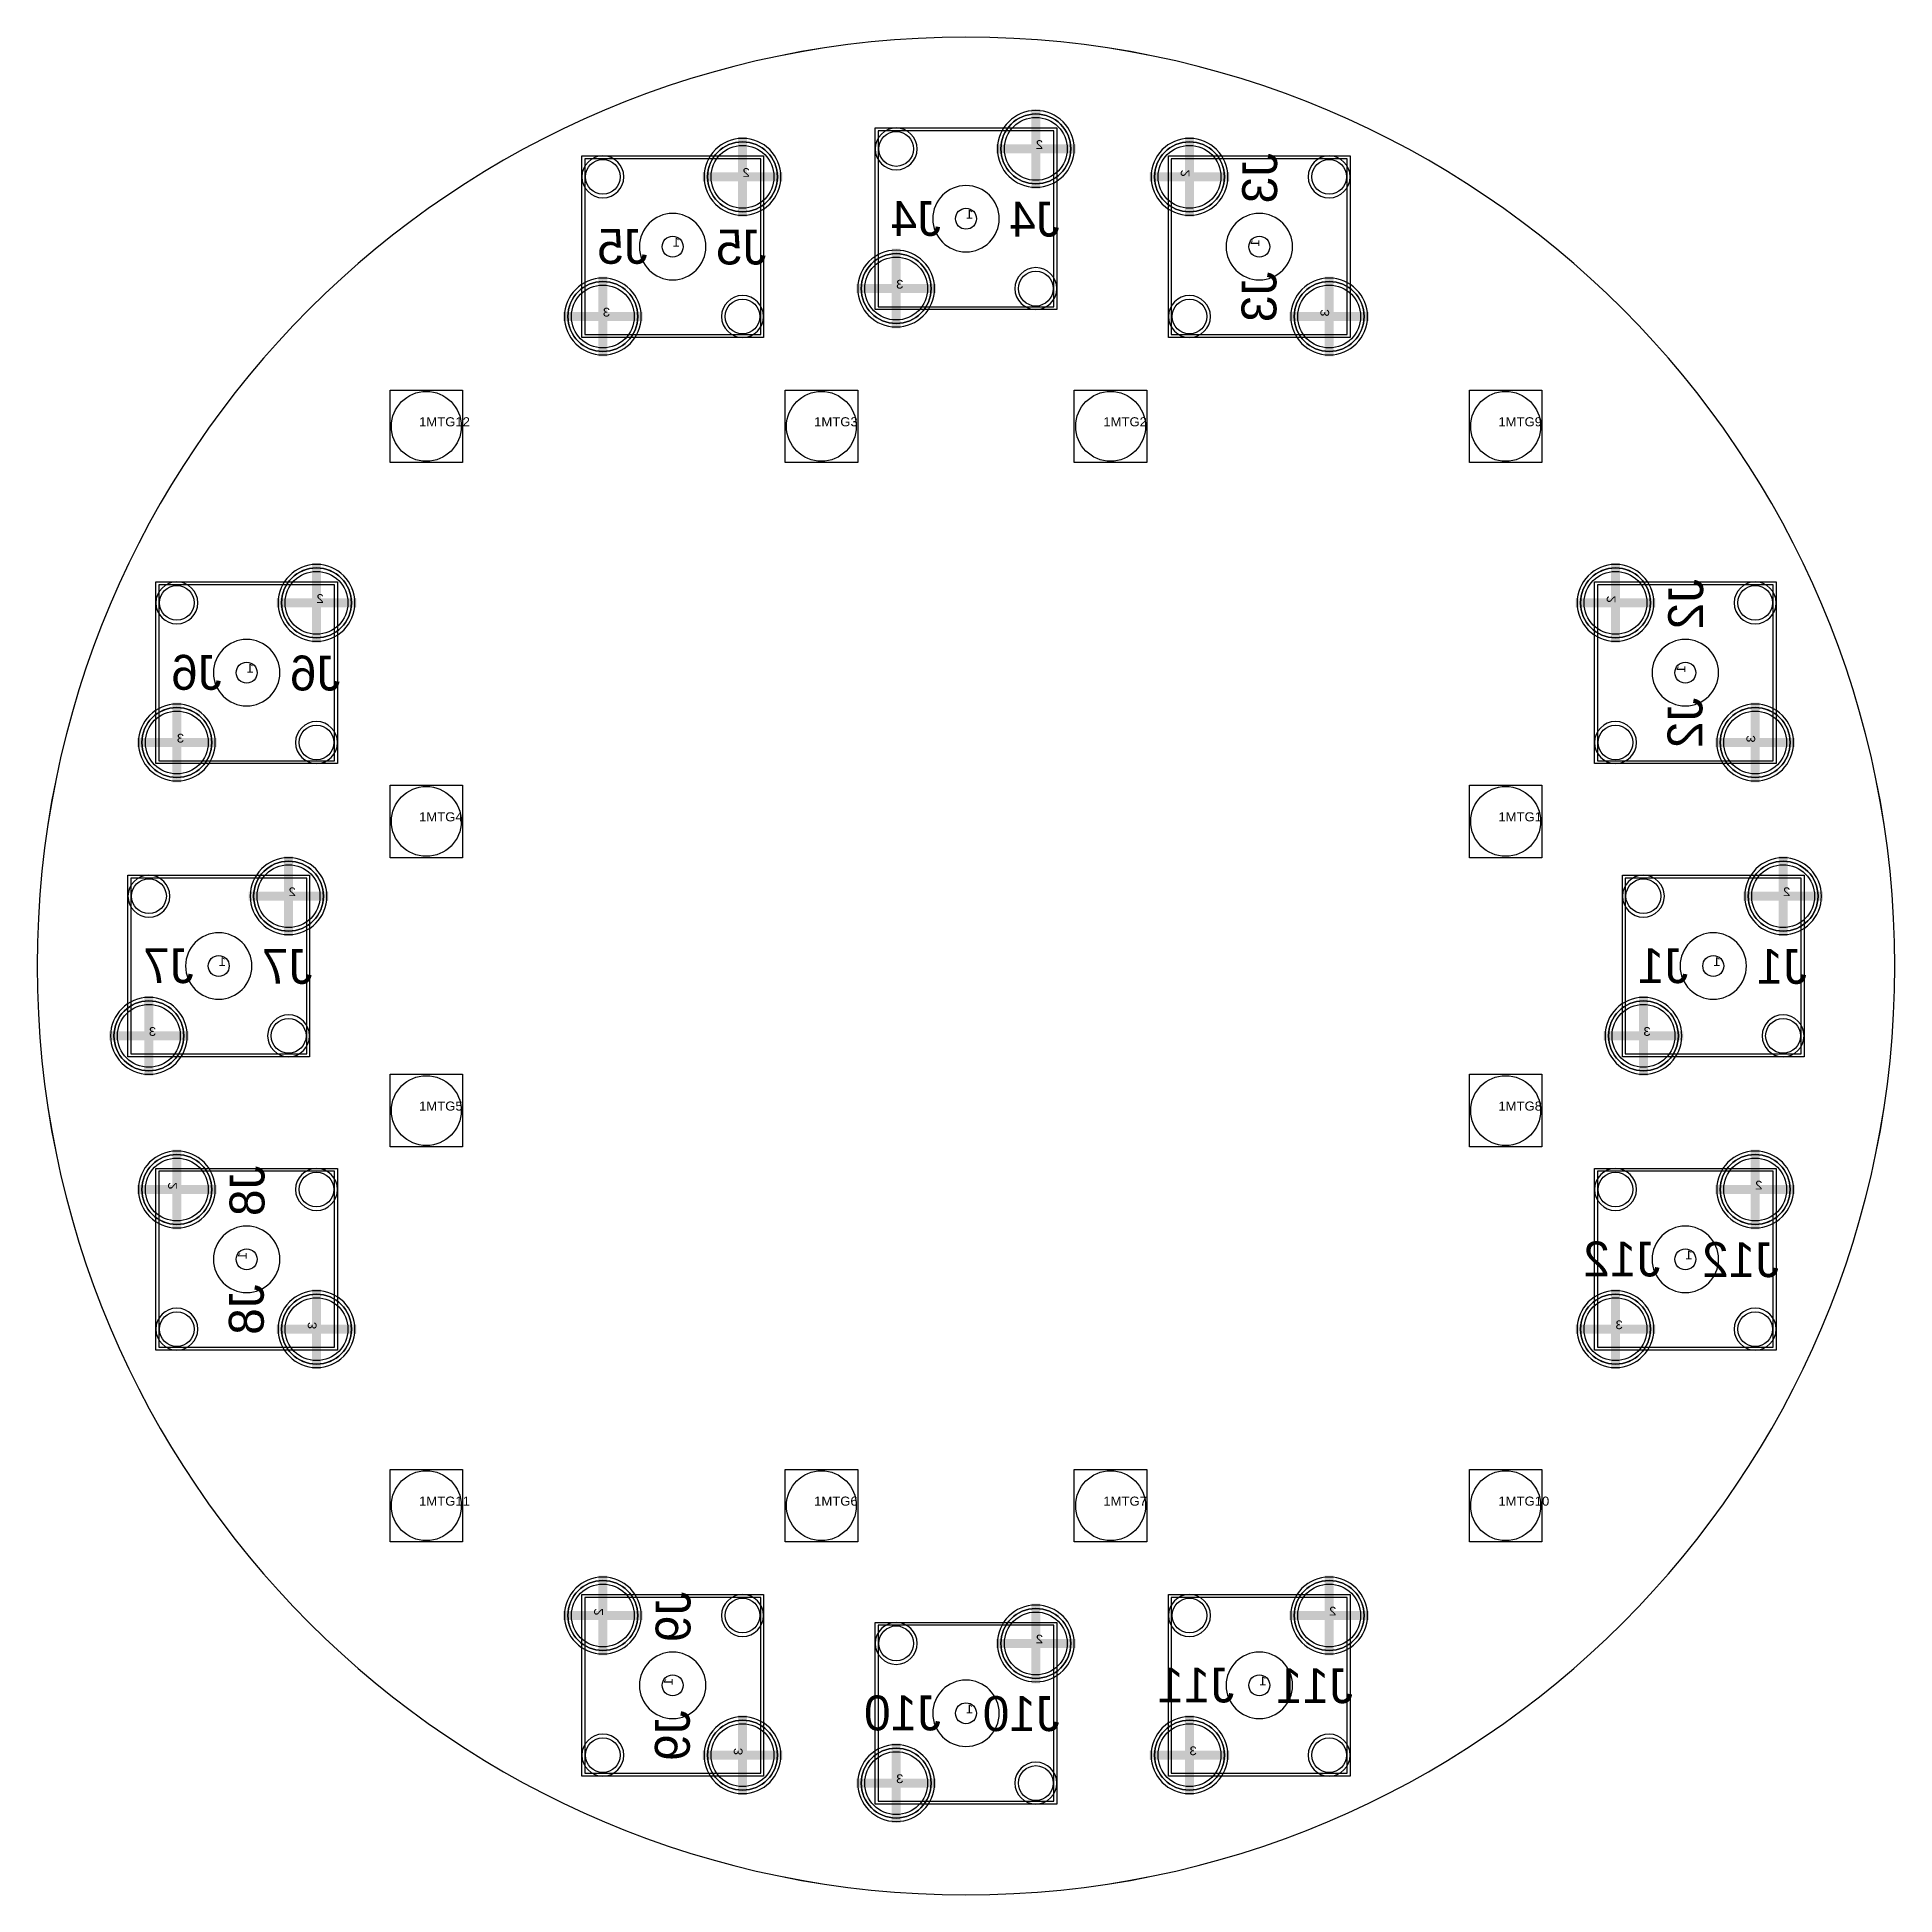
# Model space of a CAD drawing. Extents: x -1330 to 1330, y -1330 to 1330.
import ezdxf
from ezdxf.enums import TextEntityAlignment as Align

# ---------------------------------------------------------------- set-up
doc = ezdxf.new("R2010")
doc.units = 0
for name, color, linetype in [('ASSEMBLY', 21, 'CONTINUOUS'), ('BOUND', 17, 'CONTINUOUS'), ('COND', 6, 'CONTINUOUS'), ('COND2', 7, 'CONTINUOUS'), ('PACKAGES', 26, 'CONTINUOUS'), ('SILK_SCREEN', 15, 'CONTINUOUS'), ('TEXT', 25, 'CONTINUOUS')]:
    doc.layers.add(name, color=color, linetype=linetype)

msp = doc.modelspace()

# ---------------------------------------------------------------- linework, layer by layer
at = {"layer": 'ASSEMBLY'}
for points in [[(126, 1196), (-126, 1196), (-126, 944), (126, 944)], [(-294, 1156), (-546, 1156), (-546, 904), (-294, 904)], [(294, 1155.99), (294.01, 904), (546, 904.01), (545.99, 1156)], [(-904, 546), (-1156, 546), (-1156, 294), (-904, 294)], [(904, 546), (904, 294), (1156, 294), (1156, 546)], [(-944, 126), (-1196, 126), (-1196, -126), (-944, -126)], [(1196, 126), (944, 126), (944, -126), (1196, -126)], [(-1156, -294), (-1156, -546), (-904, -546), (-904, -294)], [(1156, -294), (904, -294), (904, -546), (1156, -546)], [(-546, -904), (-546, -1156), (-294, -1156), (-294, -904)], [(546, -904), (294, -904), (294, -1156), (546, -1156)], [(126, -944), (-126, -944), (-126, -1196), (126, -1196)]]:
    msp.add_lwpolyline(points, close=True, dxfattribs=at)
at = {"layer": 'BOUND'}
for points in [[(130, 940), (-130, 940), (-130, 1200), (130, 1200)], [(-290, 900), (-550, 900), (-550, 1160), (-290, 1160)], [(550, 1160), (550, 900), (290, 900), (290, 1160)], [(-824.74, 720.74), (-824.74, 824.74), (-720.74, 824.74), (-720.74, 720.74)], [(-259.06, 720.74), (-259.06, 824.74), (-155.06, 824.74), (-155.06, 720.74)], [(155.06, 720.74), (155.06, 824.74), (259.06, 824.74), (259.06, 720.74)], [(720.74, 720.74), (720.74, 824.74), (824.74, 824.74), (824.74, 720.74)], [(-900, 290), (-1160, 290), (-1160, 550), (-900, 550)], [(1160, 550), (1160, 290), (900, 290), (900, 550)], [(-824.74, 155.06), (-824.74, 259.06), (-720.74, 259.06), (-720.74, 155.06)], [(720.74, 155.06), (720.74, 259.06), (824.74, 259.06), (824.74, 155.06)], [(-940, -130), (-1200, -130), (-1200, 130), (-940, 130)], [(1200, -130), (940, -130), (940, 130), (1200, 130)], [(-824.74, -259.06), (-824.74, -155.06), (-720.74, -155.06), (-720.74, -259.06)], [(720.74, -259.06), (720.74, -155.06), (824.74, -155.06), (824.74, -259.06)], [(-900, -290), (-900, -550), (-1160, -550), (-1160, -290)], [(1160, -550), (900, -550), (900, -290), (1160, -290)], [(-824.74, -824.74), (-824.74, -720.74), (-720.74, -720.74), (-720.74, -824.74)], [(-259.06, -824.74), (-259.06, -720.74), (-155.06, -720.74), (-155.06, -824.74)], [(155.06, -824.74), (155.06, -720.74), (259.06, -720.74), (259.06, -824.74)], [(720.74, -824.74), (720.74, -720.74), (824.74, -720.74), (824.74, -824.74)], [(-290, -900), (-290, -1160), (-550, -1160), (-550, -900)], [(550, -1160), (290, -1160), (290, -900), (550, -900)], [(130, -1200), (-130, -1200), (-130, -940), (130, -940)]]:
    msp.add_lwpolyline(points, close=True, dxfattribs=at)
at = {"layer": 'COND'}
for points in [[(1329.99, 0, 1), (-1329.99, 0, 1)], [(155.02, 1170, 1), (44.98, 1170, 1)], [(-69.98, 1170, 1), (-130.02, 1170, 1)], [(-264.98, 1130, 1), (-375.02, 1130, 1)], [(375.02, 1130, 1), (264.98, 1130, 1)], [(-489.98, 1130, 1), (-550.02, 1130, 1)], [(550.02, 1130, 1), (489.98, 1130, 1)], [(-44.98, 970, 1), (-155.02, 970, 1)], [(-464.98, 930, 1), (-575.02, 930, 1)], [(130.02, 970, 1), (69.98, 970, 1)], [(575.02, 930, 1), (464.98, 930, 1)], [(-289.98, 930, 1), (-350.02, 930, 1)], [(350.02, 930, 1), (289.98, 930, 1)], [(-874.98, 520, 1), (-985.02, 520, 1)], [(985.02, 520, 1), (874.98, 520, 1)], [(-1099.98, 520, 1), (-1160.02, 520, 1)], [(1160.02, 520, 1), (1099.98, 520, 1)], [(-1074.98, 320, 1), (-1185.02, 320, 1)], [(1185.02, 320, 1), (1074.98, 320, 1)], [(-899.98, 320, 1), (-960.02, 320, 1)], [(960.02, 320, 1), (899.98, 320, 1)], [(-914.98, 100, 1), (-1025.02, 100, 1)], [(1225.02, 100, 1), (1114.98, 100, 1)], [(-1139.98, 100, 1), (-1200.02, 100, 1)], [(1000.02, 100, 1), (939.98, 100, 1)], [(-1114.98, -100, 1), (-1225.02, -100, 1)], [(1025.02, -100, 1), (914.98, -100, 1)], [(-939.98, -100, 1), (-1000.02, -100, 1)], [(1200.02, -100, 1), (1139.98, -100, 1)], [(-1074.98, -320, 1), (-1185.02, -320, 1)], [(1185.02, -320, 1), (1074.98, -320, 1)], [(-899.98, -320, 1), (-960.02, -320, 1)], [(960.02, -320, 1), (899.98, -320, 1)], [(-874.98, -520, 1), (-985.02, -520, 1)], [(985.02, -520, 1), (874.98, -520, 1)], [(-1099.98, -520, 1), (-1160.02, -520, 1)], [(1160.02, -520, 1), (1099.98, -520, 1)], [(-464.98, -930, 1), (-575.02, -930, 1)], [(575.02, -930, 1), (464.98, -930, 1)], [(-289.98, -930, 1), (-350.02, -930, 1)], [(350.02, -930, 1), (289.98, -930, 1)], [(155.02, -970, 1), (44.98, -970, 1)], [(-69.98, -970, 1), (-130.02, -970, 1)], [(-264.98, -1130, 1), (-375.02, -1130, 1)], [(375.02, -1130, 1), (264.98, -1130, 1)], [(-489.98, -1130, 1), (-550.02, -1130, 1)], [(-44.98, -1170, 1), (-155.02, -1170, 1)], [(550.02, -1130, 1), (489.98, -1130, 1)], [(130.02, -1170, 1), (69.98, -1170, 1)]]:
    msp.add_lwpolyline(points, format="xyb", close=True, dxfattribs=at)
at = {"layer": 'COND', "const_width": 13}
for points in [[(100, 1170), (100, 1227.02)], [(-320, 1130), (-320, 1187.02)], [(42.98, 1170), (100, 1170)], [(100, 1170), (157.02, 1170)], [(100, 1112.98), (100, 1170)], [(320, 1130), (320, 1187.02)], [(-377.02, 1130), (-320, 1130)], [(-320, 1130), (-262.98, 1130)], [(-320, 1072.98), (-320, 1130)], [(262.98, 1130), (320, 1130)], [(320, 1130), (377.02, 1130)], [(320, 1072.98), (320, 1130)], [(-100, 970), (-100, 1027.02)], [(-520, 930), (-520, 987.02)], [(520, 930), (520, 987.02)], [(-157.02, 970), (-100, 970)], [(-100, 970), (-42.98, 970)], [(-100, 912.98), (-100, 970)], [(-577.02, 930), (-520, 930)], [(-520, 930), (-462.98, 930)], [(-520, 872.98), (-520, 930)], [(462.98, 930), (520, 930)], [(520, 930), (577.02, 930)], [(520, 872.98), (520, 930)], [(-930, 520), (-930, 577.02)], [(930, 520), (930, 577.02)], [(-987.02, 520), (-930, 520)], [(-930, 520), (-872.98, 520)], [(-930, 462.98), (-930, 520)], [(872.98, 520), (930, 520)], [(930, 520), (987.02, 520)], [(930, 462.98), (930, 520)], [(-1130, 320), (-1130, 377.02)], [(1130, 320), (1130, 377.02)], [(-1187.02, 320), (-1130, 320)], [(-1130, 320), (-1072.98, 320)], [(-1130, 262.98), (-1130, 320)], [(1072.98, 320), (1130, 320)], [(1130, 320), (1187.02, 320)], [(1130, 262.98), (1130, 320)], [(-970, 100), (-970, 157.02)], [(1170, 100), (1170, 157.02)], [(-1027.02, 100), (-970, 100)], [(-970, 100), (-912.98, 100)], [(-970, 42.98), (-970, 100)], [(1112.98, 100), (1170, 100)], [(1170, 100), (1227.02, 100)], [(1170, 42.98), (1170, 100)], [(-1170, -100), (-1170, -42.98)], [(970, -100), (970, -42.98)], [(-1227.02, -100), (-1170, -100)], [(-1170, -100), (-1112.98, -100)], [(-1170, -157.02), (-1170, -100)], [(912.98, -100), (970, -100)], [(970, -100), (1027.02, -100)], [(970, -157.02), (970, -100)], [(-1130, -320), (-1130, -262.98)], [(1130, -320), (1130, -262.98)], [(-1187.02, -320), (-1130, -320)], [(-1130, -320), (-1072.98, -320)], [(-1130, -377.02), (-1130, -320)], [(1072.98, -320), (1130, -320)], [(1130, -320), (1187.02, -320)], [(1130, -377.02), (1130, -320)], [(-930, -520), (-930, -462.98)], [(930, -520), (930, -462.98)], [(-987.02, -520), (-930, -520)], [(-930, -520), (-872.98, -520)], [(-930, -577.02), (-930, -520)], [(872.98, -520), (930, -520)], [(930, -520), (987.02, -520)], [(930, -577.02), (930, -520)], [(-520, -930), (-520, -872.98)], [(520, -930), (520, -872.98)], [(-577.02, -930), (-520, -930)], [(-520, -930), (-462.98, -930)], [(-520, -987.02), (-520, -930)], [(100, -970), (100, -912.98)], [(462.98, -930), (520, -930)], [(520, -930), (577.02, -930)], [(520, -987.02), (520, -930)], [(42.98, -970), (100, -970)], [(100, -970), (157.02, -970)], [(100, -1027.02), (100, -970)], [(-320, -1130), (-320, -1072.98)], [(320, -1130), (320, -1072.98)], [(-100, -1170), (-100, -1112.98)], [(-377.02, -1130), (-320, -1130)], [(-320, -1130), (-262.98, -1130)], [(-320, -1187.02), (-320, -1130)], [(262.98, -1130), (320, -1130)], [(320, -1130), (377.02, -1130)], [(320, -1187.02), (320, -1130)], [(-157.02, -1170), (-100, -1170)], [(-100, -1170), (-42.98, -1170)], [(-100, -1227.02), (-100, -1170)]]:
    msp.add_lwpolyline(points, dxfattribs=at)
at = {"layer": 'COND'}
for centre, radius in [((100, 1170), 50), ((-320, 1130), 50), ((-100, 1170), 25), ((320, 1130), 50), ((-520, 1130), 25), ((520, 1130), 25), ((-100, 970), 50), ((100, 970), 25), ((-520, 930), 50), ((520, 930), 50), ((-320, 930), 25), ((320, 930), 25), ((-772.74, 772.74), 50), ((-207.06, 772.74), 50), ((207.06, 772.74), 50), ((772.74, 772.74), 50), ((-930, 520), 50), ((930, 520), 50), ((-1130, 520), 25), ((1130, 520), 25), ((-1130, 320), 50), ((1130, 320), 50), ((-930, 320), 25), ((930, 320), 25), ((-772.74, 207.06), 50), ((772.74, 207.06), 50), ((-970, 100), 50), ((1170, 100), 50), ((-1170, 100), 25), ((970, 100), 25), ((-1170, -100), 50), ((970, -100), 50), ((-970, -100), 25), ((1170, -100), 25), ((-772.74, -207.06), 50), ((772.74, -207.06), 50), ((-1130, -320), 50), ((1130, -320), 50), ((-930, -320), 25), ((930, -320), 25), ((-930, -520), 50), ((930, -520), 50), ((-1130, -520), 25), ((1130, -520), 25), ((-772.74, -772.74), 50), ((-207.06, -772.74), 50), ((207.06, -772.74), 50), ((772.74, -772.74), 50), ((-520, -930), 50), ((520, -930), 50), ((-320, -930), 25), ((100, -970), 50), ((320, -930), 25), ((-100, -970), 25), ((-320, -1130), 50), ((320, -1130), 50), ((-520, -1130), 25), ((520, -1130), 25), ((-100, -1170), 50), ((100, -1170), 25)]:
    msp.add_circle(centre, radius, dxfattribs=at)
at = {"layer": 'COND2'}
for points in [[(1329.99, 0, 1), (-1329.99, 0, 1)], [(-69.98, 1170, 1), (-130.02, 1170, 1)], [(150.02, 1170, 1), (49.98, 1170, 1)], [(-269.98, 1130, 1), (-370.02, 1130, 1)], [(370.02, 1130, 1), (269.98, 1130, 1)], [(-489.98, 1130, 1), (-550.02, 1130, 1)], [(550.02, 1130, 1), (489.98, 1130, 1)], [(47.52, 1070, 1), (-47.52, 1070, 1)], [(-372.48, 1030, 1), (-467.52, 1030, 1)], [(467.52, 1030, 1), (372.48, 1030, 1)], [(-49.98, 970, 1), (-150.02, 970, 1)], [(130.02, 970, 1), (69.98, 970, 1)], [(-469.98, 930, 1), (-570.02, 930, 1)], [(-289.98, 930, 1), (-350.02, 930, 1)], [(350.02, 930, 1), (289.98, 930, 1)], [(570.02, 930, 1), (469.98, 930, 1)], [(-879.98, 520, 1), (-980.02, 520, 1)], [(980.02, 520, 1), (879.98, 520, 1)], [(-1099.98, 520, 1), (-1160.02, 520, 1)], [(1160.02, 520, 1), (1099.98, 520, 1)], [(-982.48, 420, 1), (-1077.52, 420, 1)], [(1077.52, 420, 1), (982.48, 420, 1)], [(-1079.98, 320, 1), (-1180.02, 320, 1)], [(-899.98, 320, 1), (-960.02, 320, 1)], [(960.02, 320, 1), (899.98, 320, 1)], [(1180.02, 320, 1), (1079.98, 320, 1)], [(-919.98, 100, 1), (-1020.02, 100, 1)], [(1220.02, 100, 1), (1119.98, 100, 1)], [(-1139.98, 100, 1), (-1200.02, 100, 1)], [(1000.02, 100, 1), (939.98, 100, 1)], [(-1022.48, 0, 1), (-1117.52, 0, 1)], [(1117.52, 0, 1), (1022.48, 0, 1)], [(-1119.98, -100, 1), (-1220.02, -100, 1)], [(1020.02, -100, 1), (919.98, -100, 1)], [(-939.98, -100, 1), (-1000.02, -100, 1)], [(1200.02, -100, 1), (1139.98, -100, 1)], [(-1079.98, -320, 1), (-1180.02, -320, 1)], [(-899.98, -320, 1), (-960.02, -320, 1)], [(960.02, -320, 1), (899.98, -320, 1)], [(1180.02, -320, 1), (1079.98, -320, 1)], [(-982.48, -420, 1), (-1077.52, -420, 1)], [(1077.52, -420, 1), (982.48, -420, 1)], [(-879.98, -520, 1), (-980.02, -520, 1)], [(980.02, -520, 1), (879.98, -520, 1)], [(-1099.98, -520, 1), (-1160.02, -520, 1)], [(1160.02, -520, 1), (1099.98, -520, 1)], [(-469.98, -930, 1), (-570.02, -930, 1)], [(-289.98, -930, 1), (-350.02, -930, 1)], [(350.02, -930, 1), (289.98, -930, 1)], [(570.02, -930, 1), (469.98, -930, 1)], [(150.02, -970, 1), (49.98, -970, 1)], [(-69.98, -970, 1), (-130.02, -970, 1)], [(-372.48, -1030, 1), (-467.52, -1030, 1)], [(467.52, -1030, 1), (372.48, -1030, 1)], [(47.52, -1070, 1), (-47.52, -1070, 1)], [(-269.98, -1130, 1), (-370.02, -1130, 1)], [(370.02, -1130, 1), (269.98, -1130, 1)], [(-489.98, -1130, 1), (-550.02, -1130, 1)], [(550.02, -1130, 1), (489.98, -1130, 1)], [(-49.98, -1170, 1), (-150.02, -1170, 1)], [(130.02, -1170, 1), (69.98, -1170, 1)]]:
    msp.add_lwpolyline(points, format="xyb", close=True, dxfattribs=at)
at = {"layer": 'COND2', "const_width": 13}
for points in [[(100, 1170), (100, 1222.02)], [(-320, 1130), (-320, 1182.02)], [(47.98, 1170), (100, 1170)], [(100, 1170), (152.02, 1170)], [(100, 1117.98), (100, 1170)], [(320, 1130), (320, 1182.02)], [(-372.02, 1130), (-320, 1130)], [(-320, 1130), (-267.98, 1130)], [(-320, 1077.98), (-320, 1130)], [(267.98, 1130), (320, 1130)], [(320, 1130), (372.02, 1130)], [(320, 1077.98), (320, 1130)], [(-100, 970), (-100, 1022.02)], [(-520, 930), (-520, 982.02)], [(520, 930), (520, 982.02)], [(-152.02, 970), (-100, 970)], [(-100, 970), (-47.98, 970)], [(-100, 917.98), (-100, 970)], [(-572.02, 930), (-520, 930)], [(-520, 930), (-467.98, 930)], [(-520, 877.98), (-520, 930)], [(467.98, 930), (520, 930)], [(520, 930), (572.02, 930)], [(520, 877.98), (520, 930)], [(-930, 520), (-930, 572.02)], [(930, 520), (930, 572.02)], [(-982.02, 520), (-930, 520)], [(-930, 520), (-877.98, 520)], [(-930, 467.98), (-930, 520)], [(877.98, 520), (930, 520)], [(930, 520), (982.02, 520)], [(930, 467.98), (930, 520)], [(-1130, 320), (-1130, 372.02)], [(1130, 320), (1130, 372.02)], [(-1182.02, 320), (-1130, 320)], [(-1130, 320), (-1077.98, 320)], [(-1130, 267.98), (-1130, 320)], [(1077.98, 320), (1130, 320)], [(1130, 320), (1182.02, 320)], [(1130, 267.98), (1130, 320)], [(-970, 100), (-970, 152.02)], [(1170, 100), (1170, 152.02)], [(-1022.02, 100), (-970, 100)], [(-970, 100), (-917.98, 100)], [(-970, 47.98), (-970, 100)], [(1117.98, 100), (1170, 100)], [(1170, 100), (1222.02, 100)], [(1170, 47.98), (1170, 100)], [(-1170, -100), (-1170, -47.98)], [(970, -100), (970, -47.98)], [(-1222.02, -100), (-1170, -100)], [(-1170, -100), (-1117.98, -100)], [(-1170, -152.02), (-1170, -100)], [(917.98, -100), (970, -100)], [(970, -100), (1022.02, -100)], [(970, -152.02), (970, -100)], [(-1130, -320), (-1130, -267.98)], [(1130, -320), (1130, -267.98)], [(-1182.02, -320), (-1130, -320)], [(-1130, -320), (-1077.98, -320)], [(-1130, -372.02), (-1130, -320)], [(1077.98, -320), (1130, -320)], [(1130, -320), (1182.02, -320)], [(1130, -372.02), (1130, -320)], [(-930, -520), (-930, -467.98)], [(930, -520), (930, -467.98)], [(-982.02, -520), (-930, -520)], [(-930, -520), (-877.98, -520)], [(-930, -572.02), (-930, -520)], [(877.98, -520), (930, -520)], [(930, -520), (982.02, -520)], [(930, -572.02), (930, -520)], [(-520, -930), (-520, -877.98)], [(520, -930), (520, -877.98)], [(-572.02, -930), (-520, -930)], [(-520, -930), (-467.98, -930)], [(-520, -982.02), (-520, -930)], [(100, -970), (100, -917.98)], [(467.98, -930), (520, -930)], [(520, -930), (572.02, -930)], [(520, -982.02), (520, -930)], [(47.98, -970), (100, -970)], [(100, -970), (152.02, -970)], [(100, -1022.02), (100, -970)], [(-320, -1130), (-320, -1077.98)], [(320, -1130), (320, -1077.98)], [(-100, -1170), (-100, -1117.98)], [(-372.02, -1130), (-320, -1130)], [(-320, -1130), (-267.98, -1130)], [(-320, -1182.02), (-320, -1130)], [(267.98, -1130), (320, -1130)], [(320, -1130), (372.02, -1130)], [(320, -1182.02), (320, -1130)], [(-152.02, -1170), (-100, -1170)], [(-100, -1170), (-47.98, -1170)], [(-100, -1222.02), (-100, -1170)]]:
    msp.add_lwpolyline(points, dxfattribs=at)
at = {"layer": 'COND2'}
for centre, radius in [((100, 1170), 45), ((-320, 1130), 45), ((-100, 1170), 25), ((320, 1130), 45), ((-520, 1130), 25), ((520, 1130), 25), ((0, 1070), 15), ((-420, 1030), 15), ((420, 1030), 15), ((-100, 970), 45), ((100, 970), 25), ((-520, 930), 45), ((520, 930), 45), ((-320, 930), 25), ((320, 930), 25), ((-772.74, 772.74), 50), ((-207.06, 772.74), 50), ((207.06, 772.74), 50), ((772.74, 772.74), 50), ((-930, 520), 45), ((930, 520), 45), ((-1130, 520), 25), ((1130, 520), 25), ((-1030, 420), 15), ((1030, 420), 15), ((-1130, 320), 45), ((1130, 320), 45), ((-930, 320), 25), ((930, 320), 25), ((-772.74, 207.06), 50), ((772.74, 207.06), 50), ((-970, 100), 45), ((1170, 100), 45), ((-1170, 100), 25), ((970, 100), 25), ((-1070, 0), 15), ((1070, 0), 15), ((-1170, -100), 45), ((-970, -100), 25), ((970, -100), 45), ((1170, -100), 25), ((-772.74, -207.06), 50), ((772.74, -207.06), 50), ((-1130, -320), 45), ((1130, -320), 45), ((-930, -320), 25), ((930, -320), 25), ((-1030, -420), 15), ((1030, -420), 15), ((-930, -520), 45), ((930, -520), 45), ((-1130, -520), 25), ((1130, -520), 25), ((-772.74, -772.74), 50), ((-207.06, -772.74), 50), ((207.06, -772.74), 50), ((772.74, -772.74), 50), ((-520, -930), 45), ((520, -930), 45), ((-320, -930), 25), ((100, -970), 45), ((320, -930), 25), ((-100, -970), 25), ((-420, -1030), 15), ((420, -1030), 15), ((0, -1070), 15), ((-320, -1130), 45), ((320, -1130), 45), ((-520, -1130), 25), ((520, -1130), 25), ((-100, -1170), 45), ((100, -1170), 25)]:
    msp.add_circle(centre, radius, dxfattribs=at)
at = {"layer": 'PACKAGES'}
msp.add_lwpolyline([(1330, 0, 1), (-1330, 0, 1)], format="xyb", close=True, dxfattribs=at)
at = {"layer": 'SILK_SCREEN'}
for points in [[(126, 1196), (-126, 1196), (-126, 944), (126, 944)], [(-294, 1156), (-546, 1156), (-546, 904), (-294, 904)], [(294, 1155.99), (294.01, 904), (546, 904.01), (545.99, 1156)], [(-904, 546), (-1156, 546), (-1156, 294), (-904, 294)], [(904, 546), (904, 294), (1156, 294), (1156, 546)], [(-944, 126), (-1196, 126), (-1196, -126), (-944, -126)], [(1196, 126), (944, 126), (944, -126), (1196, -126)], [(-1156, -294), (-1156, -546), (-904, -546), (-904, -294)], [(1156, -294), (904, -294), (904, -546), (1156, -546)], [(-546, -904), (-546, -1156), (-294, -1156), (-294, -904)], [(546, -904), (294, -904), (294, -1156), (546, -1156)], [(126, -944), (-126, -944), (-126, -1196), (126, -1196)]]:
    msp.add_lwpolyline(points, close=True, dxfattribs=at)

# ---------------------------------------------------------------- texts
at = {"layer": 'TEXT', "text_generation_flag": 2, "width": 1.12}
for s, p in [('2', (100, 1170)), ('2', (-320, 1130)), ('1', (0, 1070)), ('1', (-420, 1030)), ('3', (-100, 970)), ('3', (-520, 930)), ('2', (-930, 520.01)), ('1', (-1030, 420)), ('3', (-1130, 319.99)), ('2', (-970, 100)), ('2', (1170, 100)), ('1', (-1070, 0)), ('1', (1070, 0)), ('3', (-1170, -100)), ('3', (970, -100)), ('2', (1130, -320)), ('1', (1030, -420)), ('3', (930, -520)), ('2', (520, -930)), ('2', (100, -970)), ('1', (420, -1030)), ('1', (0, -1070)), ('3', (320, -1130)), ('3', (-100, -1170))]:
    msp.add_text(s, height=12.5, dxfattribs=at).set_placement(p, align=Align.RIGHT)
at = {"layer": 'TEXT', "text_generation_flag": 2, "width": 1.02}
for s, p in [('J3', (445.5, 1164)), ('J3', (444.5, 994)), ('J2', (1055.5, 554)), ('J2', (1054.5, 384)), ('J8', (-1004.5, -286)), ('J8', (-1005.5, -456)), ('J9', (-394.5, -896)), ('J9', (-395.5, -1066))]:
    msp.add_text(s, height=50, rotation=90, dxfattribs=at).set_placement(p)
at = {"layer": 'TEXT', "text_generation_flag": 2, "width": 1.12}
for s, p in [('2', (320.01, 1130)), ('1', (420, 1030)), ('3', (519.99, 930)), ('2', (930, 520)), ('1', (1030, 420)), ('3', (1130, 320)), ('2', (-1130, -320)), ('1', (-1030, -420)), ('3', (-930, -520)), ('2', (-520, -930)), ('1', (-420, -1030)), ('3', (-320, -1130))]:
    msp.add_text(s, height=12.5, rotation=90, dxfattribs=at).set_placement(p, align=Align.RIGHT)
at = {"layer": 'TEXT', "text_generation_flag": 2, "width": 1.02}
for s, p in [('J4', (-36, 1045.5)), ('J4', (134, 1044.5)), ('J5', (-456, 1005.5)), ('J5', (-286, 1004.5)), ('J6', (-1066, 395.5)), ('J6', (-896, 394.5)), ('J7', (-1106, -24.5)), ('J7', (-936, -25.5)), ('J1', (1034, -24.5)), ('J1', (1204, -25.5)), ('J12', (994, -444.5)), ('J12', (1164, -445.5)), ('J11', (384, -1054.5)), ('J11', (554, -1055.5)), ('J10', (-36, -1094.5)), ('J10', (134, -1095.5))]:
    msp.add_text(s, height=50, dxfattribs=at).set_placement(p)
at = {"layer": 'TEXT', "width": 1.076923}
for p in [(-772.74, 772.74), (-207.06, 772.74), (207.06, 772.74), (772.74, 772.74), (-772.74, 207.06), (772.74, 207.06), (-772.74, -207.06), (772.74, -207.06), (-772.74, -772.74), (-207.06, -772.74), (207.06, -772.74), (772.74, -772.74)]:
    msp.add_text('1', height=13, dxfattribs=at).set_placement(p, align=Align.RIGHT)
for s, p in [('MTG12', (-772.74, 772.74)), ('MTG3', (-207.06, 772.74)), ('MTG2', (207.06, 772.74)), ('MTG9', (772.74, 772.74)), ('MTG4', (-772.74, 207.06)), ('MTG1', (772.74, 207.06)), ('MTG5', (-772.74, -207.06)), ('MTG8', (772.74, -207.06)), ('MTG11', (-772.74, -772.74)), ('MTG6', (-207.06, -772.74)), ('MTG7', (207.06, -772.74)), ('MTG10', (772.74, -772.74))]:
    msp.add_text(s, height=13, dxfattribs=at).set_placement(p)

doc.saveas('drawing.dxf')
